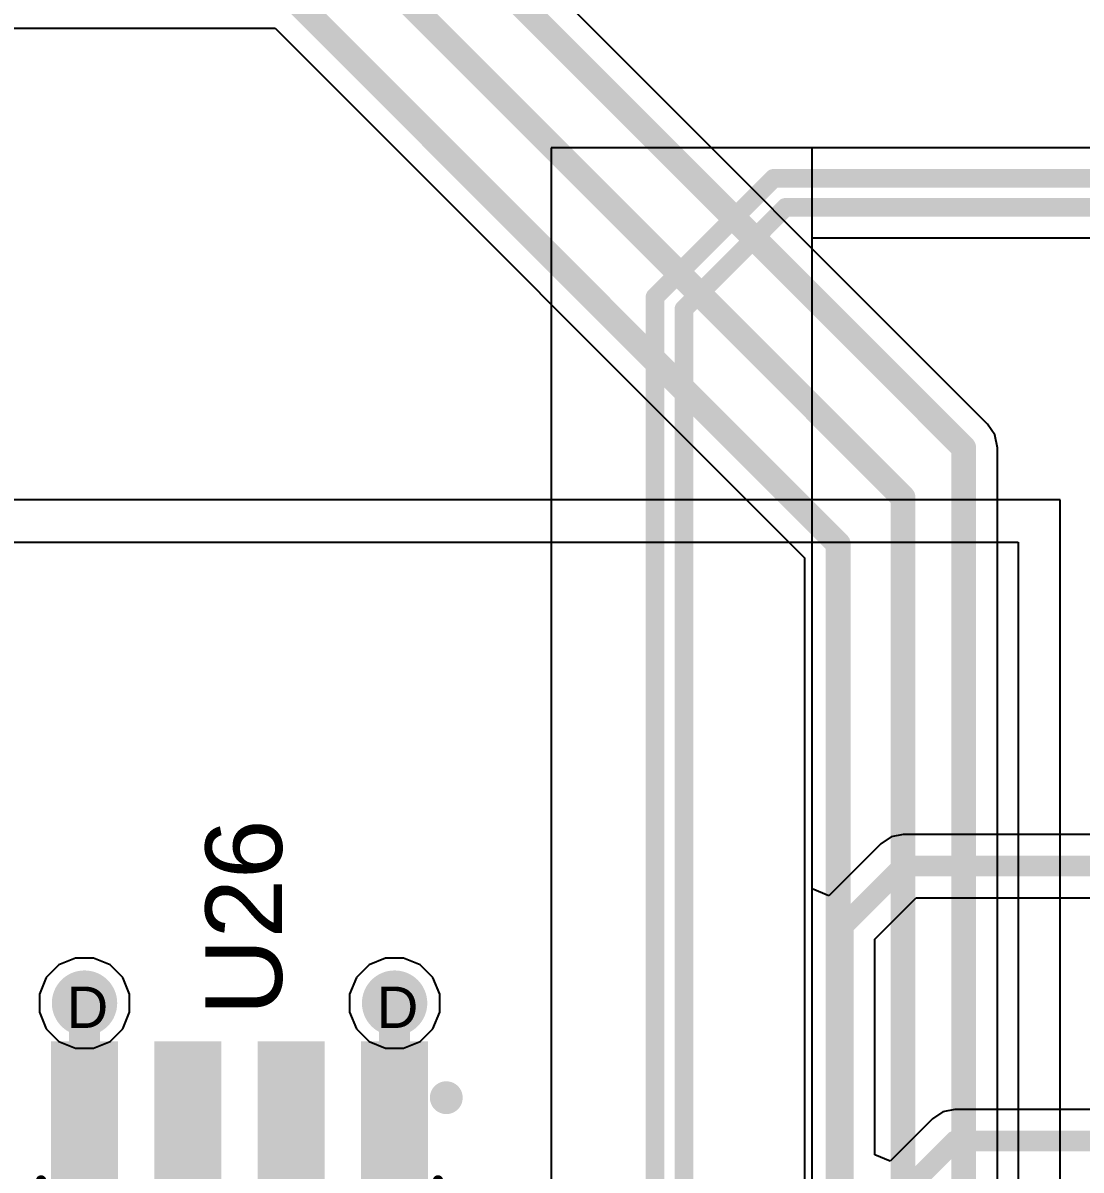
# Model space of a CAD drawing. Header units: inches. Extents: x 0 to 5401, y 0 to 5414.
# Drawn here: x 124.57 to 137.57, y 66.08 to 80.17 of the extents above; entities that cross this region are included whole.
import ezdxf

# ---------------------------------------------------------------- set-up
doc = ezdxf.new("R2010")
doc.units = ezdxf.units.IN
for name, color, linetype in [('Bottom Layer', 5, 'Continuous'), ('Bottom Solder', 6, 'Continuous'), ('Drill Drawing', 1, 'Continuous'), ('Layer 1', 16, 'Continuous'), ('Layer 2', 76, 'Continuous'), ('Top Layer', 1, 'Continuous'), ('Top Overlay', 2, 'Continuous'), ('Top Paste', 8, 'Continuous'), ('Top Solder', 216, 'Continuous'), ('Via Holes', 16, 'Continuous')]:
    doc.layers.add(name, color=color, linetype=linetype)
doc.styles.add('Arial', font='', dxfattribs={"height": 0.2})
doc.styles.get('Arial').set_extended_font_data('Arial')

# ---------------------------------------------------------------- blocks, each defined once
blk = doc.blocks.new('CAT24C256WI_GT3_10')
at = {"layer": 'Top Layer'}
for points in [[(-3.48499938, 2.21499938), (-1.91499998, 2.21499938), (-1.91499998, 1.59500062), (-3.48499938, 1.59500062)], [(1.91499998, 2.21499938), (3.48499938, 2.21499938), (3.48499938, 1.59500062), (1.91499998, 1.59500062)], [(-3.48499938, 0.9449993799999999), (-1.91499998, 0.9449993799999999), (-1.91499998, 0.32500062), (-3.48499938, 0.32500062)], [(1.91499998, 0.9449993799999999), (3.48499938, 0.9449993799999999), (3.48499938, 0.32500062), (1.91499998, 0.32500062)], [(-3.48499938, -0.32500062), (-1.91499998, -0.32500062), (-1.91499998, -0.9449993799999999), (-3.48499938, -0.9449993799999999)], [(1.91499998, -0.32500062), (3.48499938, -0.32500062), (3.48499938, -0.9449993799999999), (1.91499998, -0.9449993799999999)], [(-3.48499938, -1.59500062), (-1.91499998, -1.59500062), (-1.91499998, -2.21499938), (-3.48499938, -2.21499938)], [(1.91499998, -1.59500062), (3.48499938, -1.59500062), (3.48499938, -2.21499938), (1.91499998, -2.21499938)]]:
    blk.add_hatch(color=1, dxfattribs=at).paths.add_polyline_path(points)
at = {"layer": 'Top Paste'}
for points in [[(-3.48499938, 2.21499938), (-1.91499998, 2.21499938), (-1.91499998, 1.59500062), (-3.48499938, 1.59500062)], [(1.91499998, 2.21499938), (3.48499938, 2.21499938), (3.48499938, 1.59500062), (1.91499998, 1.59500062)], [(-3.48499938, 0.9449993799999999), (-1.91499998, 0.9449993799999999), (-1.91499998, 0.32500062), (-3.48499938, 0.32500062)], [(1.91499998, 0.9449993799999999), (3.48499938, 0.9449993799999999), (3.48499938, 0.32500062), (1.91499998, 0.32500062)], [(-3.48499938, -0.32500062), (-1.91499998, -0.32500062), (-1.91499998, -0.9449993799999999), (-3.48499938, -0.9449993799999999)], [(1.91499998, -0.32500062), (3.48499938, -0.32500062), (3.48499938, -0.9449993799999999), (1.91499998, -0.9449993799999999)], [(-3.48499938, -1.59500062), (-1.91499998, -1.59500062), (-1.91499998, -2.21499938), (-3.48499938, -2.21499938)], [(1.91499998, -1.59500062), (3.48499938, -1.59500062), (3.48499938, -2.21499938), (1.91499998, -2.21499938)]]:
    blk.add_hatch(color=8, dxfattribs=at).paths.add_polyline_path(points)
at = {"layer": 'Top Solder'}
for points in [[(-3.58659938, 2.31659938), (-1.81339998, 2.31659938), (-1.81339998, 1.49340062), (-3.58659938, 1.49340062)], [(1.81339998, 2.31659938), (3.58659938, 2.31659938), (3.58659938, 1.49340062), (1.81339998, 1.49340062)], [(-3.58659938, 1.04659938), (-1.81339998, 1.04659938), (-1.81339998, 0.22340062), (-3.58659938, 0.22340062)], [(1.81339998, 1.04659938), (3.58659938, 1.04659938), (3.58659938, 0.22340062), (1.81339998, 0.22340062)], [(-3.58659938, -0.22340062), (-1.81339998, -0.22340062), (-1.81339998, -1.04659938), (-3.58659938, -1.04659938)], [(1.81339998, -0.22340062), (3.58659938, -0.22340062), (3.58659938, -1.04659938), (1.81339998, -1.04659938)], [(-3.58659938, -1.49340062), (-1.81339998, -1.49340062), (-1.81339998, -2.31659938), (-3.58659938, -2.31659938)], [(1.81339998, -1.49340062), (3.58659938, -1.49340062), (3.58659938, -2.31659938), (1.81339998, -2.31659938)]]:
    blk.add_hatch(color=216, dxfattribs=at).paths.add_polyline_path(points)
at = {"layer": 'Top Overlay'}
for points in [[(-2.794, 2.54, 0.1999996, 0.1999996, 1), (-2.9972, 2.54, 0.1999996, 0.1999996, 1)], [(-3.0471999, 2.54, 0.0999998, 0.0999998, 1), (-2.9472001, 2.54, 0.0999998, 0.0999998, 1)], [(-2.8439999, 2.54, 0.0999998, 0.0999998, 1), (-2.7440001, 2.54, 0.0999998, 0.0999998, 1)], [(-1.91135, 2.4384, 0.0635, 0.0635, 1), (-1.84785, 2.4384, 0.0635, 0.0635, 1)], [(1.82245, 2.4384, 0.0635, 0.0635, 1), (1.88595, 2.4384, 0.0635, 0.0635, 1)], [(-1.91135, -2.4384, 0.0635, 0.0635, 1), (-1.84785, -2.4384, 0.0635, 0.0635, 1)], [(1.82245, -2.4384, 0.0635, 0.0635, 1), (1.88595, -2.4384, 0.0635, 0.0635, 1)]]:
    blk.add_lwpolyline(points, format="xyseb", close=True, dxfattribs=at)
for points in [[(1.8542, 2.4384, 0.127, 0.127, 0), (-1.8796, 2.4384, 0.127, 0.127, 0)], [(1.8542, -2.4384, 0.127, 0.127, 0), (-1.8796, -2.4384, 0.127, 0.127, 0)]]:
    blk.add_lwpolyline(points, format="xyseb", dxfattribs=at)

msp = doc.modelspace()

# ---------------------------------------------------------------- hatches: boundary and pattern name
at = {"layer": 'Bottom Layer'}
h = msp.add_hatch(color=5, dxfattribs=at)
edge = h.paths.add_edge_path()
edge.add_arc((125.3236, 68.13457036), 0.2999994, 0, 360)
h = msp.add_hatch(color=5, dxfattribs=at)
edge = h.paths.add_edge_path()
edge.add_arc((129.1336, 68.13456527999999), 0.2999994, 0, 360)
at = {"layer": 'Bottom Solder'}
h = msp.add_hatch(color=6, dxfattribs=at)
edge = h.paths.add_edge_path()
edge.add_arc((125.3236, 68.13457036), 0.4015993999999999, 0, 360)
h = msp.add_hatch(color=6, dxfattribs=at)
edge = h.paths.add_edge_path()
edge.add_arc((129.1336, 68.13456527999999), 0.4015993999999999, 0, 360)
at = {"layer": 'Layer 1'}
h = msp.add_hatch(color=16, dxfattribs=at)
edge = h.paths.add_edge_path()
edge.add_arc((125.3236, 68.13457036), 0.2999994, 0, 360)
h = msp.add_hatch(color=16, dxfattribs=at)
edge = h.paths.add_edge_path()
edge.add_arc((129.1336, 68.13456527999999), 0.2999994, 0, 360)
at = {"layer": 'Layer 2'}
h = msp.add_hatch(color=76, dxfattribs=at)
edge = h.paths.add_edge_path()
edge.add_arc((125.3236, 68.13457036), 0.2999994, 0, 360)
h = msp.add_hatch(color=76, dxfattribs=at)
edge = h.paths.add_edge_path()
edge.add_arc((129.1336, 68.13456527999999), 0.2999994, 0, 360)
at = {"layer": 'Top Layer'}
h = msp.add_hatch(color=1, dxfattribs=at)
edge = h.paths.add_edge_path()
edge.add_arc((125.3236, 68.13457036), 0.2999994, 0, 360)
h = msp.add_hatch(color=1, dxfattribs=at)
edge = h.paths.add_edge_path()
edge.add_arc((129.1336, 68.13456527999999), 0.2999994, 0, 360)
at = {"layer": 'Top Solder'}
h = msp.add_hatch(color=216, dxfattribs=at)
edge = h.paths.add_edge_path()
edge.add_arc((125.3236, 68.13457036), 0.4015993999999999, 0, 360)
h = msp.add_hatch(color=216, dxfattribs=at)
edge = h.paths.add_edge_path()
edge.add_arc((129.1336, 68.13456527999999), 0.4015993999999999, 0, 360)
at = {"layer": 'Via Holes'}
h = msp.add_hatch(color=7, dxfattribs=at)
edge = h.paths.add_edge_path()
edge.add_arc((125.3236, 68.13457036), 0.1499997, 0, 360)
h = msp.add_hatch(color=7, dxfattribs=at)
edge = h.paths.add_edge_path()
edge.add_arc((129.1336, 68.13456527999999), 0.1499997, 0, 360)

# ---------------------------------------------------------------- linework, layer by layer
at = {"layer": 'Bottom Layer'}
for p, q in [((136.41939442, 75.24611824), (129.27259642, 82.39291623999999)), ((86.41540755999999, 80.10780778), (127.66441828, 80.10780778)), ((127.66441828, 80.10780778), (134.16943956, 73.6027865)), ((136.50921644, 75.11168874), (136.41939442, 75.24611824)), ((136.54075816, 74.95311908), (136.50921644, 75.11168874)), ((136.54075816, 25.0992005), (136.54075816, 74.95311908)), ((134.16943956, 73.6027865), (134.16943956, 24.9314843))]:
    msp.add_line(p, q, dxfattribs=at)
for points in [[(128.97959726, 82.09991708, 0.3048, 0.3048, 0), (136.12639526, 74.95311908, 0.3048, 0.3048, 0)], [(128.58382462, 81.14004091999999, 0.3048, 0.3048, 0), (135.38067666, 74.34318888, 0.3048, 0.3048, 0)], [(127.8360537, 80.52217067999999, 0.3048, 0.3048, 0), (134.58380246, 73.77442192, 0.3048, 0.3048, 0)], [(136.12639526, 24.92756508, 0.3048, 0.3048, 0), (136.12639526, 74.95311908, 0.3048, 0.3048, 0)], [(135.38067666, 23.36277522, 0.3048, 0.3048, 0), (135.38067666, 74.34318888, 0.3048, 0.3048, 0)], [(134.58380246, 24.75984888, 0.3048, 0.3048, 0), (134.58380246, 73.77442192, 0.3048, 0.3048, 0)]]:
    msp.add_lwpolyline(points, format="xyseb", dxfattribs=at)
for points in [[(136.05019526, 74.95311908, 0.1524, 0.1524, 1), (136.20259526, 74.95311908, 0.1524, 0.1524, 1)], [(136.05019526, 74.95311908, 0.1524, 0.1524, 1), (136.20259526, 74.95311908, 0.1524, 0.1524, 1)], [(135.30447666, 74.34318888, 0.1524, 0.1524, 1), (135.45687666, 74.34318888, 0.1524, 0.1524, 1)], [(135.30447666, 74.34318888, 0.1524, 0.1524, 1), (135.45687666, 74.34318888, 0.1524, 0.1524, 1)], [(134.50760246, 73.77442192, 0.1524, 0.1524, 1), (134.66000246, 73.77442192, 0.1524, 0.1524, 1)], [(134.50760246, 73.77442192, 0.1524, 0.1524, 1), (134.66000246, 73.77442192, 0.1524, 0.1524, 1)]]:
    msp.add_lwpolyline(points, format="xyseb", close=True, dxfattribs=at)
at = {"layer": 'Layer 2'}
for p, q in [((137.3124127, 74.31381123999999), (120.09555356, 74.31381123999999)), ((137.3124127, 20.011898), (137.3124127, 74.31381123999999)), ((120.09555356, 73.79585952), (136.79446098, 73.79585952)), ((136.79446098, 73.79585952), (136.79446098, 20.011898)), ((125.00978554, 68.60422906), (124.8539413, 68.44838482)), ((125.2134021, 68.68856976), (125.00978554, 68.60422906)), ((125.4337979, 68.68856976), (125.2134021, 68.68856976)), ((125.63741446, 68.60422906), (125.4337979, 68.68856976)), ((125.7932587, 68.44838482), (125.63741446, 68.60422906)), ((128.81978554, 68.60422398), (128.6639413, 68.44837974)), ((129.0234021, 68.68856468), (128.81978554, 68.60422398)), ((129.2437979, 68.68856468), (129.0234021, 68.68856468)), ((129.44741446, 68.60422398), (129.2437979, 68.68856468)), ((129.6032587, 68.44837974), (129.44741446, 68.60422398)), ((124.8539413, 68.44838482), (124.7696006, 68.24476825999999)), ((125.8775994, 68.24476825999999), (125.7932587, 68.44838482)), ((128.6639413, 68.44837974), (128.5796006, 68.24476318)), ((129.6875994, 68.24476318), (129.6032587, 68.44837974)), ((124.7696006, 68.24476825999999), (124.7696006, 68.02437246)), ((125.8775994, 68.02437246), (125.8775994, 68.24476825999999)), ((128.5796006, 68.24476318), (128.5796006, 68.02436738)), ((129.6875994, 68.02436738), (129.6875994, 68.24476318)), ((124.7696006, 68.02437246), (124.8539413, 67.8207559)), ((125.7932587, 67.8207559), (125.8775994, 68.02437246)), ((128.5796006, 68.02436738), (128.6639413, 67.82075081999999)), ((129.6032587, 67.82075081999999), (129.6875994, 68.02436738)), ((124.8539413, 67.8207559), (125.00978554, 67.66491166)), ((125.63741446, 67.66491166), (125.7932587, 67.8207559)), ((128.6639413, 67.82075081999999), (128.81978554, 67.66490658)), ((129.44741446, 67.66490658), (129.6032587, 67.82075081999999)), ((125.00978554, 67.66491166), (125.2134021, 67.58057096)), ((125.4337979, 67.58057096), (125.63741446, 67.66491166)), ((128.81978554, 67.66490658), (129.0234021, 67.58056588)), ((129.2437979, 67.58056588), (129.44741446, 67.66490658)), ((125.2134021, 67.58057096), (125.4337979, 67.58057096)), ((129.0234021, 67.58056588), (129.2437979, 67.58056588))]:
    msp.add_line(p, q, dxfattribs=at)
at = {"layer": 'Top Layer'}
for p, q in [((134.2644127, 78.63783104), (131.05628856, 78.63783104)), ((131.05628856, 78.63783104), (131.05628856, 49.19321124)), ((133.7867149, 78.63783104), (131.05628856, 78.63783104)), ((131.05628856, 78.63783104), (131.05628856, 62.5896513)), ((133.7892168, 78.63832887999999), (133.7867149, 78.63783104)), ((138.21198418, 78.63832887999999), (133.7892168, 78.63832887999999)), ((134.2644127, 49.19321124), (134.2644127, 78.63783104)), ((134.2644127, 69.53715328), (134.2644127, 77.5316966)), ((134.2644127, 77.5316966), (139.74321048, 77.5316966)), ((135.23335412, 70.17690562), (135.10732694, 70.092697)), ((135.3820127, 70.2064763), (135.23335412, 70.17690562)), ((139.3624975, 70.2064763), (135.3820127, 70.2064763)), ((135.10732694, 70.092697), (134.4676127, 69.45298276)), ((134.4676127, 69.45298276), (134.2644127, 69.53715328)), ((135.03387776, 68.92050478), (135.54291916, 69.42954618)), ((135.54291916, 69.42954618), (139.3624975, 69.42954618)), ((135.03387776, 66.27154386), (135.03387776, 68.92050478)), ((135.86835412, 66.79870561999999), (135.74232694, 66.714497)), ((136.0170127, 66.8282763), (135.86835412, 66.79870561999999)), ((139.3624975, 66.8282763), (136.0170127, 66.8282763)), ((135.74232694, 66.714497), (135.2216117, 66.19378176)), ((135.2216117, 66.19378176), (135.03387776, 66.27154386))]:
    msp.add_line(p, q, dxfattribs=at)
for points in [[(132.33313894, 76.80673488, 0.2286, 0.2286, 0), (133.7892168, 78.26281273999999, 0.2286, 0.2286, 0)], [(133.7892168, 78.26281273999999, 0.2286, 0.2286, 0), (138.24871766, 78.26281273999999, 0.2286, 0.2286, 0)], [(132.68873894, 76.65944282, 0.2286, 0.2286, 0), (133.93650886, 77.90721273999999, 0.2286, 0.2286, 0)], [(133.93650886, 77.90721273999999, 0.2286, 0.2286, 0), (139.74322064, 77.90721273999999, 0.2286, 0.2286, 0)], [(132.33313894, 53.41407401999999, 0.2286, 0.2286, 0), (132.33313894, 76.80673488, 0.2286, 0.2286, 0)], [(132.68873894, 53.26678196, 0.2286, 0.2286, 0), (132.68873894, 76.65944282, 0.2286, 0.2286, 0)], [(134.6454127, 69.08141124, 0.254, 0.254, 0), (135.3820127, 69.81801124, 0.254, 0.254, 0)], [(135.3820127, 69.81801124, 0.254, 0.254, 0), (140.0164967, 69.81801124, 0.254, 0.254, 0)], [(134.6454127, 52.36821123999999, 0.254, 0.254, 0), (134.6454127, 69.08141124, 0.254, 0.254, 0)], [(125.3236, 68.13457036, 0.3809999999999999, 0.3809999999999999, 0), (125.32360508, 68.13456527999999, 0.3809999999999999, 0.3809999999999999, 0)], [(125.32360508, 66.77761853999999, 0.3809999999999999, 0.3809999999999999, 0), (125.32360508, 68.13456527999999, 0.3809999999999999, 0.3809999999999999, 0)], [(129.1336, 68.13456527999999, 0.3809999999999999, 0.3809999999999999, 0), (129.13360508, 68.1345602, 0.3809999999999999, 0.3809999999999999, 0)], [(129.13360508, 66.77761853999999, 0.3809999999999999, 0.3809999999999999, 0), (129.13360508, 68.1345602, 0.3809999999999999, 0.3809999999999999, 0)], [(125.32360508, 66.77761853999999, 0.3809999999999999, 0.3809999999999999, 0), (125.3236127, 66.77761092, 0.3809999999999999, 0.3809999999999999, 0)], [(129.13360508, 66.77761853999999, 0.3809999999999999, 0.3809999999999999, 0), (129.1336127, 66.77761092, 0.3809999999999999, 0.3809999999999999, 0)], [(135.3058127, 65.72861123999999, 0.254, 0.254, 0), (136.0170127, 66.43981124, 0.254, 0.254, 0)], [(136.0170127, 66.43981124, 0.254, 0.254, 0), (140.0164967, 66.43981124, 0.254, 0.254, 0)]]:
    msp.add_lwpolyline(points, format="xyseb", dxfattribs=at)
for points in [[(133.7320668, 78.26281273999999, 0.1143, 0.1143, 1), (133.8463668, 78.26281273999999, 0.1143, 0.1143, 1)], [(133.7320668, 78.26281273999999, 0.1143, 0.1143, 1), (133.8463668, 78.26281273999999, 0.1143, 0.1143, 1)], [(133.87935886, 77.90721273999999, 0.1143, 0.1143, 1), (133.99365886, 77.90721273999999, 0.1143, 0.1143, 1)], [(133.87935886, 77.90721273999999, 0.1143, 0.1143, 1), (133.99365886, 77.90721273999999, 0.1143, 0.1143, 1)], [(132.27598894, 76.80673488, 0.1143, 0.1143, 1), (132.39028894, 76.80673488, 0.1143, 0.1143, 1)], [(132.27598894, 76.80673488, 0.1143, 0.1143, 1), (132.39028894, 76.80673488, 0.1143, 0.1143, 1)], [(132.63158894, 76.65944282, 0.1143, 0.1143, 1), (132.74588894, 76.65944282, 0.1143, 0.1143, 1)], [(132.63158894, 76.65944282, 0.1143, 0.1143, 1), (132.74588894, 76.65944282, 0.1143, 0.1143, 1)], [(135.3185127, 69.81801124, 0.127, 0.127, 1), (135.4455127, 69.81801124, 0.127, 0.127, 1)], [(135.3185127, 69.81801124, 0.127, 0.127, 1), (135.4455127, 69.81801124, 0.127, 0.127, 1)], [(134.5819127, 69.08141124, 0.127, 0.127, 1), (134.7089127, 69.08141124, 0.127, 0.127, 1)], [(134.5819127, 69.08141124, 0.127, 0.127, 1), (134.7089127, 69.08141124, 0.127, 0.127, 1)], [(125.22835, 68.13457036, 0.1905, 0.1905, 1), (125.41885, 68.13457036, 0.1905, 0.1905, 1)], [(125.22835508, 68.13456527999999, 0.1905, 0.1905, 1), (125.41885508, 68.13456527999999, 0.1905, 0.1905, 1)], [(125.22835508, 68.13456527999999, 0.1905, 0.1905, 1), (125.41885508, 68.13456527999999, 0.1905, 0.1905, 1)], [(129.03835, 68.13456527999999, 0.1905, 0.1905, 1), (129.22885, 68.13456527999999, 0.1905, 0.1905, 1)], [(129.03835508, 68.1345602, 0.1905, 0.1905, 1), (129.22885508, 68.1345602, 0.1905, 0.1905, 1)], [(129.03835508, 68.1345602, 0.1905, 0.1905, 1), (129.22885508, 68.1345602, 0.1905, 0.1905, 1)], [(125.22835508, 66.77761853999999, 0.1905, 0.1905, 1), (125.41885508, 66.77761853999999, 0.1905, 0.1905, 1)], [(125.22835508, 66.77761853999999, 0.1905, 0.1905, 1), (125.41885508, 66.77761853999999, 0.1905, 0.1905, 1)], [(125.2283627, 66.77761092, 0.1905, 0.1905, 1), (125.4188627, 66.77761092, 0.1905, 0.1905, 1)], [(129.03835508, 66.77761853999999, 0.1905, 0.1905, 1), (129.22885508, 66.77761853999999, 0.1905, 0.1905, 1)], [(129.03835508, 66.77761853999999, 0.1905, 0.1905, 1), (129.22885508, 66.77761853999999, 0.1905, 0.1905, 1)], [(129.0383627, 66.77761092, 0.1905, 0.1905, 1), (129.2288627, 66.77761092, 0.1905, 0.1905, 1)], [(135.9535127, 66.43981124, 0.127, 0.127, 1), (136.0805127, 66.43981124, 0.127, 0.127, 1)], [(135.9535127, 66.43981124, 0.127, 0.127, 1), (136.0805127, 66.43981124, 0.127, 0.127, 1)]]:
    msp.add_lwpolyline(points, format="xyseb", close=True, dxfattribs=at)

# ---------------------------------------------------------------- block references
at = {"rotation": 270}
msp.add_blockref('CAT24C256WI_GT3_10', (127.2286127, 64.07761124), dxfattribs=at)

# ---------------------------------------------------------------- texts
at = {"layer": 'Drill Drawing', "style": 'Arial'}
for p in [(125.1035217, 67.82985418), (128.9135217, 67.82984909999999)]:
    msp.add_text('D', height=0.508, dxfattribs=at).set_placement(p)
at = {"layer": 'Top Overlay', "style": 'Arial'}
msp.add_text('U26', height=0.9397999999999999, rotation=90, dxfattribs=at).set_placement((127.7491603, 67.98115182))

doc.saveas('drawing.dxf')
